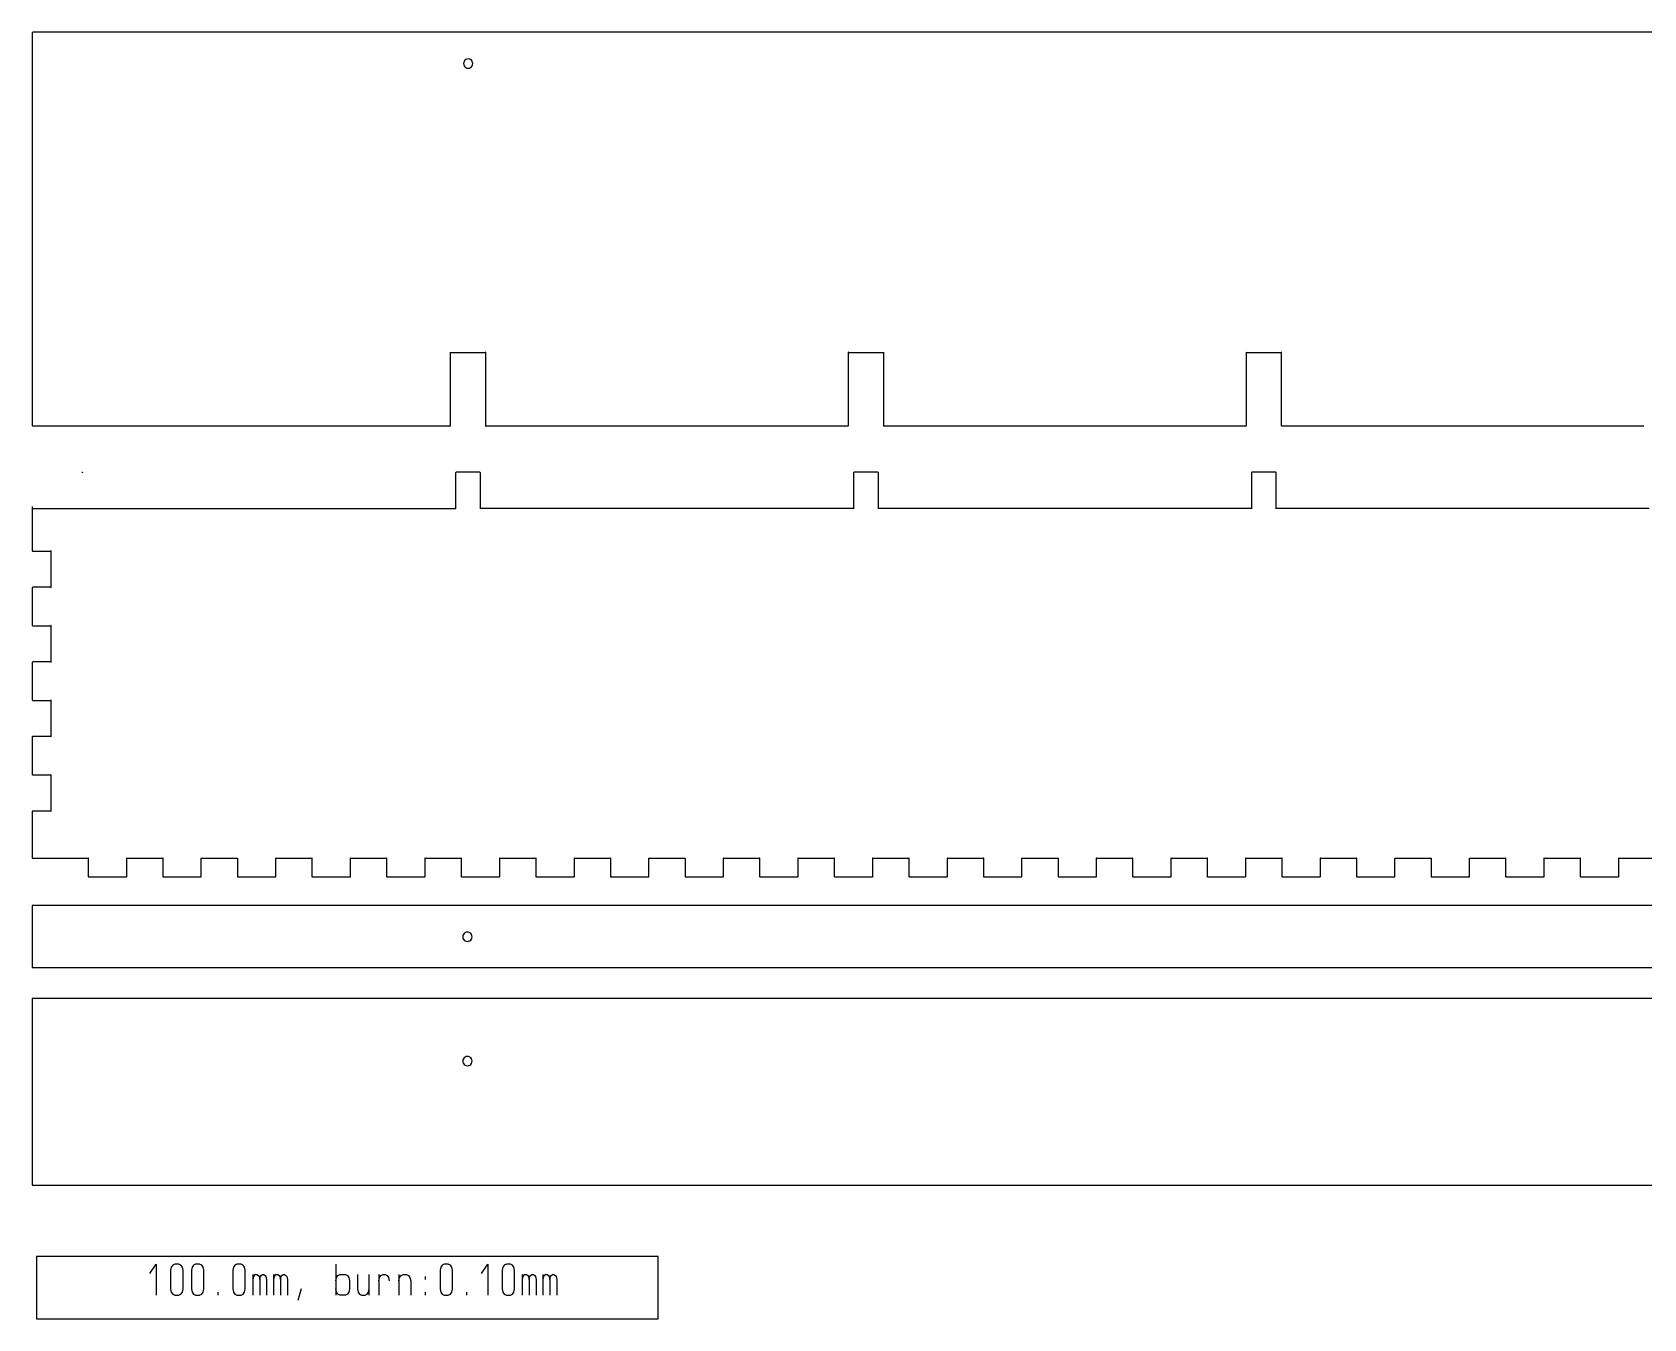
# Model space of a CAD drawing. Extents: x 3198 to 6883, y -1608 to 17.
# Drawn here: x 3200 to 4180, y -1608 to -826 of the extents above; entities that cross this region are included whole.
import ezdxf

# ---------------------------------------------------------------- set-up
doc = ezdxf.new("R2010")
doc.units = 0
doc.layers.add('STANDARD', color=7, linetype='CONTINUOUS')

msp = doc.modelspace()

# ---------------------------------------------------------------- linework, layer by layer
at = {"layer": 'STANDARD', "color": 7}
for points in [[(3200.729265, -825.688272), (3200.666903, -825.688272), (3200.463564, -825.797878), (3200.349044, -825.994414), (3200.349044, -826.062445), (3200.349044, -825.994414)], [(3200.35, -826.060315), (3200.35, -1064.800315)], [(6149.1338, -825.994414), (6149.1338, -826.062445), (6149.1338, -825.994414), (6149.027974, -825.797878), (6148.827659, -825.688272), (6148.759627, -825.688272), (6137.428603, -825.688272), (3200.797296, -825.688272), (3200.729265, -825.688272)], [(3234.81, -825.690315), (3234.75, -825.690315)], [(3454.392446, -1065.121343), (3454.592761, -1065.015516), (3454.698588, -1064.803863), (3454.698588, -1064.750949), (3454.698588, -1020.454886), (3454.698588, -1020.413311), (3454.645674, -1020.292366), (3454.566304, -1020.307485), (3454.554966, -1020.398193), (3454.672131, -1020.454886), (3475.886619, -1020.454886)], [(3475.886619, -1020.454886), (3476.045359, -1020.398193), (3476.030241, -1020.307485), (3475.939533, -1020.292366), (3475.886619, -1020.413311), (3475.886619, -1020.454886), (3475.886619, -1064.750949), (3475.886619, -1064.803863), (3475.992446, -1065.015516), (3476.2041, -1065.121343), (3476.257013, -1065.121343)], [(3696.28221, -1065.121343), (3696.482525, -1065.015516), (3696.588352, -1064.803863), (3696.588352, -1064.750949), (3696.588352, -1020.454886), (3696.588352, -1020.413311), (3696.535438, -1020.292366), (3696.456068, -1020.307485), (3696.444729, -1020.398193), (3696.561895, -1020.454886), (3717.776383, -1020.454886)], [(3717.776383, -1020.454886), (3717.935123, -1020.398193), (3717.920005, -1020.307485), (3717.829296, -1020.292366), (3717.776383, -1020.413311), (3717.776383, -1020.454886), (3717.776383, -1064.750949), (3717.776383, -1064.803863), (3717.88221, -1065.015516), (3718.093863, -1065.121343), (3718.146777, -1065.121343)], [(3938.171974, -1065.121343), (3938.372289, -1065.015516), (3938.478115, -1064.803863), (3938.478115, -1064.750949), (3938.478115, -1020.454886), (3938.478115, -1020.413311), (3938.425202, -1020.292366), (3938.345832, -1020.307485), (3938.334493, -1020.398193), (3938.451659, -1020.454886), (3959.666147, -1020.454886)], [(3959.666147, -1020.454886), (3959.824887, -1020.398193), (3959.809769, -1020.307485), (3959.71906, -1020.292366), (3959.666147, -1020.413311), (3959.666147, -1020.454886), (3959.666147, -1064.750949), (3959.666147, -1064.803863), (3959.771974, -1065.015516), (3959.983627, -1065.121343), (3960.03654, -1065.121343)], [(3454.381107, -1065.121343), (3200.723218, -1065.121343), (3200.655186, -1065.121343), (3200.454871, -1065.015516), (3200.349044, -1064.803863), (3200.349044, -1064.750949)], [(3696.28, -1065.120315), (3476.26, -1065.120315)], [(3938.17, -1065.120315), (3718.15, -1065.120315)], [(4180.06, -1065.120315), (3960.04, -1065.120315)], [(3230.587722, -1093.217529), (3230.655753, -1093.217529), (3230.852289, -1093.323356), (3230.961895, -1093.523671), (3230.961895, -1093.591702)], [(3458.107722, -1093.217529), (3458.054808, -1093.217529), (3457.839375, -1093.323356), (3457.733548, -1093.523671), (3457.733548, -1093.591702), (3457.733548, -1115.2106), (3457.786462, -1115.36934), (3457.88095, -1115.358002), (3457.892289, -1115.263513), (3457.733548, -1115.2106)], [(3472.48, -1093.220315), (3458.11, -1093.220315)], [(3472.851659, -1115.2106), (3472.704257, -1115.263513), (3472.719375, -1115.358002), (3472.810084, -1115.36934), (3472.851659, -1115.248395), (3472.851659, -1093.591702), (3472.851659, -1093.523671), (3472.745832, -1093.323356), (3472.545517, -1093.217529), (3472.477485, -1093.217529)], [(3699.997485, -1093.217529), (3699.944572, -1093.217529), (3699.729139, -1093.323356), (3699.623312, -1093.523671), (3699.623312, -1093.591702), (3699.623312, -1115.2106), (3699.676226, -1115.36934), (3699.770714, -1115.358002), (3699.782052, -1115.263513), (3699.623312, -1115.2106)], [(3714.37, -1093.220315), (3700, -1093.220315)], [(3714.741422, -1115.2106), (3714.594021, -1115.263513), (3714.609139, -1115.358002), (3714.699848, -1115.36934), (3714.741422, -1115.248395), (3714.741422, -1093.591702), (3714.741422, -1093.523671), (3714.635596, -1093.323356), (3714.435281, -1093.217529), (3714.367249, -1093.217529)], [(3941.887249, -1093.217529), (3941.834336, -1093.217529), (3941.618903, -1093.323356), (3941.513076, -1093.523671), (3941.513076, -1093.591702), (3941.513076, -1115.2106), (3941.565989, -1115.36934), (3941.660478, -1115.358002), (3941.671816, -1115.263513), (3941.513076, -1115.2106)], [(3956.26, -1093.220315), (3941.89, -1093.220315)], [(3956.631186, -1115.2106), (3956.483785, -1115.263513), (3956.498903, -1115.358002), (3956.589611, -1115.36934), (3956.631186, -1115.248395), (3956.631186, -1093.591702), (3956.631186, -1093.523671), (3956.525359, -1093.323356), (3956.325044, -1093.217529), (3956.257013, -1093.217529)], [(3200.349044, -1113.996107), (3200.349044, -1140.850915), (3200.349044, -1140.903828), (3200.463564, -1141.115482), (3200.666903, -1141.221309), (3200.729265, -1141.221309), (3211.687627, -1141.221309), (3211.729202, -1141.221309), (3211.849013, -1141.168395), (3211.833517, -1141.077687), (3211.745076, -1141.062568), (3211.687627, -1141.183513), (3211.687627, -1163.142568), (3211.687627, -1163.184143), (3211.745076, -1163.301309), (3211.833517, -1163.28997), (3211.849013, -1163.195482), (3211.729202, -1163.142568), (3211.687627, -1163.142568), (3200.729265, -1163.142568), (3200.666903, -1163.142568), (3200.463564, -1163.248395), (3200.349044, -1163.463828), (3200.349044, -1163.52808), (3200.349044, -1186.197687), (3200.349044, -1186.261939), (3200.463564, -1186.462253), (3200.666903, -1186.583198), (3200.729265, -1186.583198), (3211.687627, -1186.583198), (3211.729202, -1186.583198), (3211.849013, -1186.530285), (3211.833517, -1186.435797), (3211.745076, -1186.424458), (3211.687627, -1186.541624), (3211.687627, -1186.583198), (3211.687627, -1208.504458), (3211.745076, -1208.64808), (3211.833517, -1208.636742), (3211.849013, -1208.557372), (3211.729202, -1208.504458), (3211.687627, -1208.504458), (3200.729265, -1208.504458), (3200.666903, -1208.504458), (3200.463564, -1208.610285), (3200.349044, -1208.8106), (3200.349044, -1208.874852), (3200.349044, -1231.555797), (3200.349044, -1231.623828), (3200.463564, -1231.824143), (3200.666903, -1231.92997), (3200.729265, -1231.92997), (3211.687627, -1231.92997), (3211.729202, -1231.92997), (3211.849013, -1231.877057), (3211.833517, -1231.797687), (3211.745076, -1231.77123), (3211.687627, -1231.888395), (3211.687627, -1231.92997), (3211.687627, -1253.85123), (3211.745076, -1254.00997), (3211.833517, -1253.994852), (3211.849013, -1253.904143), (3211.729202, -1253.85123), (3211.687627, -1253.85123), (3200.729265, -1253.85123), (3200.666903, -1253.85123), (3200.463564, -1253.957057), (3200.349044, -1254.16871), (3200.349044, -1254.236742), (3200.349044, -1276.902568), (3200.349044, -1276.9706), (3200.463564, -1277.170915), (3200.666903, -1277.28808), (3200.729265, -1277.28808), (3211.687627, -1277.28808), (3211.729202, -1277.28808), (3211.849013, -1277.235167), (3211.833517, -1277.144458), (3211.745076, -1277.12934), (3211.687627, -1277.250285), (3211.687627, -1299.20934), (3211.745076, -1299.356742), (3211.833517, -1299.341624), (3211.849013, -1299.262253), (3211.729202, -1299.20934), (3211.687627, -1299.20934), (3200.729265, -1299.20934), (3200.666903, -1299.20934), (3200.463564, -1299.315167), (3200.349044, -1299.515482), (3200.349044, -1299.583513), (3200.349044, -1327.555797), (3200.349044, -1327.623828), (3200.463564, -1327.824143), (3200.666903, -1327.92997), (3200.729265, -1327.92997), (3212.067848, -1327.92997), (3234.364792, -1327.92997), (3234.406367, -1327.92997), (3234.526178, -1327.877057), (3234.510682, -1327.797687), (3234.422241, -1327.77123), (3234.364792, -1327.888395), (3234.364792, -1327.92997), (3234.364792, -1338.8906), (3234.364792, -1338.954852), (3234.479312, -1339.155167), (3234.682651, -1339.276112), (3234.745013, -1339.276112), (3257.4218, -1339.276112), (3257.489832, -1339.276112), (3257.687123, -1339.155167), (3257.797863, -1338.954852), (3257.797863, -1338.8906), (3257.797863, -1327.92997), (3257.797863, -1327.888395), (3257.744194, -1327.77123), (3257.656509, -1327.797687), (3257.640257, -1327.877057), (3257.760446, -1327.92997), (3279.719123, -1327.92997), (3279.76032, -1327.92997), (3279.880509, -1327.877057), (3279.864257, -1327.797687), (3279.776194, -1327.77123), (3279.719123, -1327.888395), (3279.719123, -1327.92997), (3279.719123, -1338.8906), (3279.719123, -1338.954852), (3279.833643, -1339.155167), (3280.036226, -1339.276112), (3280.098966, -1339.276112), (3302.776509, -1339.276112), (3302.84454, -1339.276112), (3303.041832, -1339.155167), (3303.15106, -1338.954852), (3303.15106, -1338.8906), (3303.15106, -1327.92997), (3303.15106, -1327.888395), (3303.098903, -1327.77123), (3303.011218, -1327.797687), (3302.994966, -1327.877057), (3303.115155, -1327.92997), (3325.073832, -1327.92997), (3325.115029, -1327.92997), (3325.235218, -1327.877057), (3325.218966, -1327.797687), (3325.130903, -1327.77123), (3325.073832, -1327.888395), (3325.073832, -1327.92997), (3325.073832, -1338.8906), (3325.073832, -1338.954852), (3325.18684, -1339.155167), (3325.390934, -1339.276112), (3325.453674, -1339.276112), (3348.131218, -1339.276112), (3348.197737, -1339.276112), (3348.39654, -1339.155167), (3348.505769, -1338.954852), (3348.505769, -1338.8906), (3348.505769, -1327.92997), (3348.505769, -1327.888395), (3348.453611, -1327.77123), (3348.364415, -1327.797687), (3348.349674, -1327.877057), (3348.468352, -1327.92997), (3370.427029, -1327.92997), (3370.468226, -1327.92997), (3370.588415, -1327.877057), (3370.573674, -1327.797687), (3370.484478, -1327.77123), (3370.427029, -1327.888395), (3370.427029, -1327.92997), (3370.427029, -1338.8906), (3370.427029, -1338.954852), (3370.541548, -1339.155167), (3370.744509, -1339.276112), (3370.806871, -1339.276112), (3393.484415, -1339.276112), (3393.552446, -1339.276112), (3393.749737, -1339.155167), (3393.858966, -1338.954852), (3393.858966, -1338.8906), (3393.858966, -1327.92997), (3393.858966, -1327.888395), (3393.807186, -1327.77123), (3393.719123, -1327.797687), (3393.702871, -1327.877057), (3393.82306, -1327.92997), (3415.781737, -1327.92997), (3415.822934, -1327.92997), (3415.943123, -1327.877057), (3415.926871, -1327.797687), (3415.839186, -1327.77123), (3415.781737, -1327.888395), (3415.781737, -1327.92997), (3415.781737, -1338.8906), (3415.781737, -1338.954852), (3415.896257, -1339.155167), (3416.099218, -1339.276112), (3416.16158, -1339.276112), (3438.839123, -1339.276112), (3438.907155, -1339.276112), (3439.109737, -1339.155167), (3439.218966, -1338.954852), (3439.218966, -1338.8906), (3439.218966, -1327.92997), (3439.218966, -1327.888395), (3439.167186, -1327.77123), (3439.077611, -1327.797687), (3439.062871, -1327.877057), (3439.18306, -1327.92997), (3461.134934, -1327.92997), (3461.177643, -1327.92997), (3461.297832, -1327.877057), (3461.28158, -1327.797687), (3461.192383, -1327.77123), (3461.134934, -1327.888395), (3461.134934, -1327.92997), (3461.134934, -1338.8906), (3461.134934, -1338.954852), (3461.249832, -1339.155167), (3461.453548, -1339.276112), (3461.516289, -1339.276112), (3484.19232, -1339.276112), (3484.260352, -1339.276112), (3484.464446, -1339.155167), (3484.573674, -1338.954852), (3484.573674, -1338.8906), (3484.573674, -1327.92997), (3484.573674, -1327.888395), (3484.520383, -1327.77123), (3484.43232, -1327.797687), (3484.416446, -1327.877057), (3484.536257, -1327.92997), (3506.49569, -1327.92997), (3506.537265, -1327.92997), (3506.65821, -1327.877057), (3506.635533, -1327.797687), (3506.552383, -1327.77123), (3506.49569, -1327.888395), (3506.49569, -1327.92997), (3506.49569, -1338.8906), (3506.49569, -1338.954852), (3506.605296, -1339.155167), (3506.805611, -1339.276112), (3506.869863, -1339.276112), (3529.547029, -1339.276112), (3529.61506, -1339.276112), (3529.811596, -1339.155167), (3529.921202, -1338.954852), (3529.921202, -1338.8906), (3529.921202, -1327.92997), (3529.921202, -1327.888395), (3529.868289, -1327.77123), (3529.781359, -1327.797687), (3529.766241, -1327.877057), (3529.887186, -1327.92997), (3551.846241, -1327.92997), (3551.884037, -1327.92997), (3552.004981, -1327.877057), (3551.989863, -1327.797687), (3551.902934, -1327.77123), (3551.846241, -1327.888395), (3551.846241, -1327.92997), (3551.846241, -1338.8906), (3551.846241, -1338.954852), (3551.959627, -1339.155167), (3552.159942, -1339.276112), (3552.224194, -1339.276112), (3574.901359, -1339.276112), (3574.969391, -1339.276112), (3575.173485, -1339.155167), (3575.283092, -1338.954852), (3575.283092, -1338.8906), (3575.283092, -1327.92997), (3575.283092, -1327.888395), (3575.230178, -1327.77123), (3575.13947, -1327.797687), (3575.124352, -1327.877057), (3575.245296, -1327.92997), (3575.283092, -1327.92997), (3597.196792, -1327.92997), (3597.242147, -1327.92997), (3597.359312, -1327.877057), (3597.344194, -1327.797687), (3597.253485, -1327.77123), (3597.196792, -1327.888395), (3597.196792, -1327.92997), (3597.196792, -1338.8906), (3597.196792, -1338.954852), (3597.313958, -1339.155167), (3597.518052, -1339.276112), (3597.578525, -1339.276112), (3620.25569, -1339.276112), (3620.323722, -1339.276112), (3620.524037, -1339.155167), (3620.633643, -1338.954852), (3620.633643, -1338.8906), (3620.633643, -1327.92997), (3620.633643, -1327.888395), (3620.584509, -1327.77123), (3620.4938, -1327.797687), (3620.478682, -1327.877057), (3620.599627, -1327.92997), (3642.558682, -1327.92997), (3642.600257, -1327.92997), (3642.717422, -1327.877057), (3642.698525, -1327.797687), (3642.615375, -1327.77123), (3642.558682, -1327.888395), (3642.558682, -1327.92997), (3642.558682, -1338.8906), (3642.558682, -1338.954852), (3642.668289, -1339.155167), (3642.868603, -1339.276112), (3642.932855, -1339.276112), (3665.610021, -1339.276112), (3665.678052, -1339.276112), (3665.882147, -1339.155167), (3665.987974, -1338.954852), (3665.987974, -1338.8906), (3665.987974, -1327.92997), (3665.987974, -1327.888395), (3665.93884, -1327.77123), (3665.848131, -1327.797687), (3665.833013, -1327.877057), (3665.953958, -1327.92997), (3687.909233, -1327.92997), (3687.954588, -1327.92997), (3688.075533, -1327.877057), (3688.052855, -1327.797687), (3687.969706, -1327.77123), (3687.909233, -1327.888395), (3687.909233, -1327.92997), (3687.909233, -1338.8906), (3687.909233, -1338.954852), (3688.01884, -1339.155167), (3688.222934, -1339.276112), (3688.287186, -1339.276112), (3710.964352, -1339.276112), (3711.032383, -1339.276112), (3711.236478, -1339.155167), (3711.346084, -1338.954852), (3711.346084, -1338.8906), (3711.346084, -1327.92997), (3711.346084, -1327.888395), (3711.29317, -1327.77123), (3711.202462, -1327.797687), (3711.187344, -1327.877057), (3711.308289, -1327.92997), (3733.259785, -1327.92997), (3733.301359, -1327.92997), (3733.422304, -1327.877057), (3733.407186, -1327.797687), (3733.316478, -1327.77123), (3733.259785, -1327.888395), (3733.259785, -1327.92997), (3733.259785, -1338.8906), (3733.259785, -1338.954852), (3733.37317, -1339.155167), (3733.577265, -1339.276112), (3733.641517, -1339.276112), (3756.318682, -1339.276112), (3756.386714, -1339.276112), (3756.587029, -1339.155167), (3756.696635, -1338.954852), (3756.696635, -1338.8906), (3756.696635, -1327.92997), (3756.696635, -1327.888395), (3756.647501, -1327.77123), (3756.556792, -1327.797687), (3756.541674, -1327.877057), (3756.662619, -1327.92997), (3778.621674, -1327.92997), (3778.663249, -1327.92997), (3778.780415, -1327.877057), (3778.761517, -1327.797687), (3778.678367, -1327.77123), (3778.621674, -1327.888395), (3778.621674, -1327.92997), (3778.621674, -1338.8906), (3778.621674, -1338.954852), (3778.731281, -1339.155167), (3778.931596, -1339.276112), (3778.995848, -1339.276112), (3801.673013, -1339.276112), (3801.741044, -1339.276112), (3801.941359, -1339.155167), (3802.050966, -1338.954852), (3802.050966, -1338.8906), (3802.050966, -1327.92997), (3802.050966, -1327.888395), (3802.001832, -1327.77123), (3801.911123, -1327.797687), (3801.896005, -1327.877057), (3802.01695, -1327.92997), (3823.972226, -1327.92997), (3824.01758, -1327.92997), (3824.134745, -1327.877057), (3824.115848, -1327.797687), (3824.032698, -1327.77123), (3823.972226, -1327.888395), (3823.972226, -1327.92997), (3823.972226, -1338.8906), (3823.972226, -1338.954852), (3824.081832, -1339.155167), (3824.285926, -1339.276112), (3824.350178, -1339.276112), (3847.027344, -1339.276112), (3847.095375, -1339.276112), (3847.29947, -1339.155167), (3847.405296, -1338.954852), (3847.405296, -1338.8906), (3847.405296, -1327.92997), (3847.405296, -1327.888395), (3847.352383, -1327.77123), (3847.265454, -1327.797687), (3847.250336, -1327.877057), (3847.371281, -1327.92997), (3869.326556, -1327.92997), (3869.368131, -1327.92997), (3869.489076, -1327.877057), (3869.470178, -1327.797687), (3869.387029, -1327.77123), (3869.326556, -1327.888395), (3869.326556, -1327.92997), (3869.326556, -1338.8906), (3869.326556, -1338.954852), (3869.436163, -1339.155167), (3869.640257, -1339.276112), (3869.704509, -1339.276112), (3892.381674, -1339.276112), (3892.449706, -1339.276112), (3892.650021, -1339.155167), (3892.759627, -1338.954852), (3892.759627, -1338.8906), (3892.759627, -1327.92997), (3892.759627, -1327.888395), (3892.706714, -1327.77123), (3892.619785, -1327.797687), (3892.604666, -1327.877057), (3892.725611, -1327.92997), (3914.684666, -1327.92997), (3914.726241, -1327.92997), (3914.843407, -1327.877057), (3914.824509, -1327.797687), (3914.741359, -1327.77123), (3914.684666, -1327.888395), (3914.684666, -1327.92997), (3914.684666, -1338.8906), (3914.684666, -1338.954852), (3914.794273, -1339.155167), (3914.994588, -1339.276112), (3915.05884, -1339.276112), (3937.736005, -1339.276112), (3937.800257, -1339.276112), (3938.004352, -1339.155167), (3938.113958, -1338.954852), (3938.113958, -1338.8906), (3938.113958, -1327.92997), (3938.113958, -1327.888395), (3938.064824, -1327.77123), (3937.974115, -1327.797687), (3937.958997, -1327.877057), (3938.076163, -1327.92997), (3938.113958, -1327.92997), (3960.035218, -1327.92997), (3960.076792, -1327.92997), (3960.197737, -1327.877057), (3960.17884, -1327.797687), (3960.091911, -1327.77123), (3960.035218, -1327.888395), (3960.035218, -1327.92997), (3960.035218, -1338.8906), (3960.035218, -1338.954852), (3960.144824, -1339.155167), (3960.348918, -1339.276112), (3960.409391, -1339.276112), (3983.086556, -1339.276112), (3983.154588, -1339.276112), (3983.358682, -1339.155167), (3983.468289, -1338.954852), (3983.468289, -1338.8906), (3983.468289, -1327.92997), (3983.468289, -1327.888395), (3983.415375, -1327.77123), (3983.328446, -1327.797687), (3983.313328, -1327.877057), (3983.430493, -1327.92997), (3983.468289, -1327.92997), (4005.389548, -1327.92997), (4005.431123, -1327.92997), (4005.552068, -1327.877057), (4005.529391, -1327.797687), (4005.450021, -1327.77123), (4005.389548, -1327.888395), (4005.389548, -1327.92997), (4005.389548, -1338.8906), (4005.389548, -1338.954852), (4005.499155, -1339.155167), (4005.703249, -1339.276112), (4005.767501, -1339.276112), (4028.444666, -1339.276112), (4028.512698, -1339.276112), (4028.713013, -1339.155167), (4028.822619, -1338.954852), (4028.822619, -1338.8906), (4028.822619, -1327.92997), (4028.822619, -1327.888395), (4028.769706, -1327.77123), (4028.682777, -1327.797687), (4028.667659, -1327.877057), (4028.788603, -1327.92997), (4050.743879, -1327.92997), (4050.785454, -1327.92997), (4050.906399, -1327.877057), (4050.887501, -1327.797687), (4050.800572, -1327.77123), (4050.743879, -1327.888395), (4050.743879, -1327.92997), (4050.743879, -1338.8906), (4050.743879, -1338.954852), (4050.853485, -1339.155167), (4051.05758, -1339.276112), (4051.121832, -1339.276112), (4073.798997, -1339.276112), (4073.863249, -1339.276112), (4074.067344, -1339.155167), (4074.17695, -1338.954852), (4074.17695, -1338.8906), (4074.17695, -1327.92997), (4074.17695, -1327.888395), (4074.124037, -1327.77123), (4074.037107, -1327.797687), (4074.021989, -1327.877057), (4074.139155, -1327.92997), (4074.17695, -1327.92997), (4096.09821, -1327.92997), (4096.139785, -1327.92997), (4096.260729, -1327.877057), (4096.241832, -1327.797687), (4096.154903, -1327.77123), (4096.09821, -1327.888395), (4096.09821, -1327.92997), (4096.09821, -1338.8906), (4096.09821, -1338.954852), (4096.207816, -1339.155167), (4096.411911, -1339.276112), (4096.472383, -1339.276112), (4119.149548, -1339.276112), (4119.21758, -1339.276112), (4119.421674, -1339.155167), (4119.531281, -1338.954852), (4119.531281, -1338.8906), (4119.531281, -1327.92997), (4119.531281, -1327.888395), (4119.478367, -1327.77123), (4119.391438, -1327.797687), (4119.37632, -1327.877057), (4119.493485, -1327.92997), (4141.45254, -1327.92997), (4141.494115, -1327.92997), (4141.61506, -1327.877057), (4141.599942, -1327.797687), (4141.509233, -1327.77123), (4141.45254, -1327.888395), (4141.45254, -1327.92997), (4141.45254, -1338.8906), (4141.45254, -1338.954852), (4141.569706, -1339.155167), (4141.770021, -1339.276112), (4141.834273, -1339.276112), (4164.503879, -1339.276112), (4164.571911, -1339.276112), (4164.776005, -1339.155167), (4164.885611, -1338.954852), (4164.885611, -1338.8906), (4164.885611, -1327.92997), (4164.885611, -1327.888395), (4164.832698, -1327.77123), (4164.745769, -1327.797687), (4164.730651, -1327.877057), (4164.847816, -1327.92997), (4186.806871, -1327.92997)], [(3200.35, -1115.210315), (3457.73, -1115.210315)], [(3699.62, -1115.210315), (3472.85, -1115.210315)], [(3941.51, -1115.210315), (3714.74, -1115.210315)], [(4183.4, -1115.210315), (3956.63, -1115.210315)], [(6149.13, -1356.590315), (3200.35, -1356.590315), (3200.35, -1394.380315)], [(3200.35, -1394.380315), (6149.13, -1394.380315)], [(6149.13, -1413.280315), (3200.35, -1413.280315), (3200.35, -1526.660315)], [(3200.35, -1526.660315), (6149.13, -1526.660315)], [(3271.88, -1580.360315), (3275.66, -1574.690315)], [(3275.66, -1574.690315), (3275.66, -1593.580315)], [(3287, -1574.690315), (3285.74, -1575.310315), (3284.91, -1576.580315), (3284.48, -1578.470315), (3284.48, -1589.800315), (3284.91, -1591.690315), (3285.74, -1592.960315), (3287, -1593.580315)], [(3289.52, -1574.690315), (3287, -1574.690315)], [(3292.04, -1578.470315), (3291.63, -1576.580315), (3290.78, -1575.310315), (3289.52, -1574.690315)], [(3299.6, -1574.690315), (3298.34, -1575.310315), (3297.51, -1576.580315), (3297.08, -1578.470315), (3297.08, -1589.800315), (3297.51, -1591.690315), (3298.34, -1592.960315), (3299.6, -1593.580315)], [(3302.12, -1574.690315), (3299.6, -1574.690315)], [(3304.64, -1578.470315), (3304.22, -1576.580315), (3303.38, -1575.310315), (3302.12, -1574.690315)], [(3324.8, -1574.690315), (3323.54, -1575.310315), (3322.71, -1576.580315), (3322.28, -1578.470315), (3322.28, -1589.800315), (3322.71, -1591.690315), (3323.54, -1592.960315), (3324.8, -1593.580315)], [(3327.32, -1574.690315), (3324.8, -1574.690315)], [(3329.84, -1578.470315), (3329.42, -1576.580315), (3328.58, -1575.310315), (3327.32, -1574.690315)], [(3384.85, -1574.690315), (3384.85, -1593.580315)], [(3450.78, -1574.690315), (3449.52, -1575.310315), (3448.69, -1576.580315), (3448.26, -1578.470315), (3448.26, -1589.800315), (3448.69, -1591.690315), (3449.52, -1592.960315), (3450.78, -1593.580315)], [(3453.3, -1574.690315), (3450.78, -1574.690315)], [(3455.82, -1578.470315), (3455.41, -1576.580315), (3454.56, -1575.310315), (3453.3, -1574.690315)], [(3473.46, -1580.360315), (3477.24, -1574.690315)], [(3477.24, -1574.690315), (3477.24, -1593.580315)], [(3488.58, -1574.690315), (3487.32, -1575.310315), (3486.49, -1576.580315), (3486.06, -1578.470315), (3486.06, -1589.800315), (3486.49, -1591.690315), (3487.32, -1592.960315), (3488.58, -1593.580315)], [(3491.1, -1574.690315), (3488.58, -1574.690315)], [(3493.62, -1578.470315), (3493.2, -1576.580315), (3492.36, -1575.310315), (3491.1, -1574.690315)], [(3289.52, -1593.580315), (3290.78, -1592.960315), (3291.63, -1591.690315), (3292.04, -1589.800315), (3292.04, -1578.470315)], [(3302.12, -1593.580315), (3303.38, -1592.960315), (3304.22, -1591.690315), (3304.64, -1589.800315), (3304.64, -1578.470315)], [(3327.32, -1593.580315), (3328.58, -1592.960315), (3329.42, -1591.690315), (3329.84, -1589.800315), (3329.84, -1578.470315)], [(3334.46, -1580.980315), (3334.46, -1593.580315)], [(3336.14, -1580.980315), (3335.3, -1581.620315), (3334.88, -1582.250315), (3334.46, -1584.140315)], [(3336.14, -1580.980315), (3336.98, -1580.980315), (3337.82, -1581.620315), (3338.24, -1582.250315), (3338.66, -1584.140315)], [(3338.66, -1584.140315), (3339.08, -1582.250315), (3339.5, -1581.620315), (3340.34, -1580.980315), (3341.18, -1580.980315), (3342.02, -1581.620315), (3342.44, -1582.250315), (3342.86, -1584.140315), (3342.86, -1593.580315)], [(3338.66, -1584.140315), (3338.66, -1593.580315)], [(3347.06, -1580.980315), (3347.06, -1593.580315)], [(3348.73, -1580.980315), (3347.9, -1581.620315), (3347.47, -1582.250315), (3347.06, -1584.140315)], [(3348.73, -1580.980315), (3349.58, -1580.980315), (3350.42, -1581.620315), (3350.84, -1582.250315), (3351.25, -1584.140315)], [(3351.25, -1584.140315), (3351.68, -1582.250315), (3352.1, -1581.620315), (3352.94, -1580.980315), (3353.77, -1580.980315), (3354.62, -1581.620315), (3355.03, -1582.250315), (3355.46, -1584.140315), (3355.46, -1593.580315)], [(3351.25, -1584.140315), (3351.25, -1593.580315)], [(3384.854361, -1584.759089), (3385.270054, -1582.869325), (3386.114127, -1581.622247), (3387.374123, -1580.979561), (3390.737728, -1580.979561), (3391.997493, -1581.622247), (3392.829109, -1582.869325), (3393.257259, -1584.759089), (3393.257259, -1589.804841), (3392.829109, -1591.694605), (3391.997493, -1592.96083), (3390.737728, -1593.584369), (3387.374123, -1593.584369), (3386.114127, -1592.96083), (3385.270054, -1591.694605), (3384.854361, -1589.804841)], [(3398.08, -1580.980315), (3398.08, -1589.800315), (3398.5, -1591.690315), (3399.34, -1592.960315), (3400.6, -1593.580315)], [(3405.23, -1593.580315), (3405.23, -1580.980315)], [(3411.1, -1580.980315), (3411.1, -1593.580315)], [(3411.1, -1584.760315), (3411.53, -1582.870315), (3412.36, -1581.620315), (3413.62, -1580.980315), (3414.88, -1580.980315)], [(3414.88, -1580.980315), (3416.14, -1581.620315), (3416.98, -1582.870315), (3417.4, -1584.760315)], [(3423.28, -1580.980315), (3423.28, -1593.580315)], [(3423.28, -1584.760315), (3423.7, -1582.870315), (3424.54, -1581.620315), (3425.8, -1580.980315)], [(3425.8, -1580.980315), (3427.9, -1580.980315)], [(3427.9, -1580.980315), (3429.16, -1581.620315), (3429.99, -1582.870315), (3430.42, -1584.760315), (3430.42, -1593.580315)], [(3439.44, -1584.140315), (3439.44, -1582.250315)], [(3453.3, -1593.580315), (3454.56, -1592.960315), (3455.41, -1591.690315), (3455.82, -1589.800315), (3455.82, -1578.470315)], [(3491.1, -1593.580315), (3492.36, -1592.960315), (3493.2, -1591.690315), (3493.62, -1589.800315), (3493.62, -1578.470315)], [(3498.24, -1580.980315), (3498.24, -1593.580315)], [(3499.92, -1580.980315), (3499.08, -1581.620315), (3498.66, -1582.250315), (3498.24, -1584.140315)], [(3499.92, -1580.980315), (3500.76, -1580.980315), (3501.6, -1581.620315), (3502.02, -1582.250315), (3502.44, -1584.140315)], [(3502.44, -1584.140315), (3502.86, -1582.250315), (3503.28, -1581.620315), (3504.12, -1580.980315), (3504.95, -1580.980315), (3505.8, -1581.620315), (3506.21, -1582.250315), (3506.64, -1584.140315), (3506.64, -1593.580315)], [(3502.44, -1584.140315), (3502.44, -1593.580315)], [(3510.84, -1580.980315), (3510.84, -1593.580315)], [(3512.51, -1580.980315), (3511.68, -1581.620315), (3511.25, -1582.250315), (3510.84, -1584.140315)], [(3512.51, -1580.980315), (3513.36, -1580.980315), (3514.2, -1581.620315), (3514.62, -1582.250315), (3515.03, -1584.140315)], [(3515.03, -1584.140315), (3515.46, -1582.250315), (3515.88, -1581.620315), (3516.72, -1580.980315), (3517.55, -1580.980315), (3518.4, -1581.620315), (3518.81, -1582.250315), (3519.24, -1584.140315), (3519.24, -1593.580315)], [(3515.03, -1584.140315), (3515.03, -1593.580315)], [(3287, -1593.580315), (3289.52, -1593.580315)], [(3299.6, -1593.580315), (3302.12, -1593.580315)], [(3313.46, -1593.580315), (3313.46, -1591.690315)], [(3324.8, -1593.580315), (3327.32, -1593.580315)], [(3363.85, -1589.800315), (3361.76, -1596.720315)], [(3400.6, -1593.580315), (3402.71, -1593.580315)], [(3402.71, -1593.580315), (3403.97, -1592.960315), (3404.8, -1591.690315), (3405.23, -1589.800315)], [(3439.44, -1593.580315), (3439.44, -1591.690315)], [(3450.78, -1593.580315), (3453.3, -1593.580315)], [(3464.64, -1593.580315), (3464.64, -1591.690315)], [(3488.58, -1593.580315), (3491.1, -1593.580315)]]:
    msp.add_lwpolyline(points, dxfattribs=at)
for points in [[(3468.193391, -844.772996)], [(3467.745139, -1375.670974)], [(3467.745139, -1451.261525)], [(3202.850073, -1607.923578), (3580.804341, -1607.923578), (3580.804341, -1570.131704), (3202.850073, -1570.131704), (3202.850073, -1607.923578), (3202.850073, -1607.923578)]]:
    msp.add_lwpolyline(points, close=True, dxfattribs=at)
for points in [[(3468.193391, -844.772996), (3468.115188, -844.273533), (3467.9611, -843.289412), (3466.833569, -842.206252), (3465.358746, -841.804922), (3463.883922, -842.206252), (3462.756391, -843.289412), (3462.602303, -844.273533), (3462.5241, -844.772996)], [(3462.5241, -844.772996), (3462.602303, -845.272459), (3462.756391, -846.25658), (3463.883922, -847.33974), (3465.358746, -847.74107), (3466.833569, -847.33974), (3467.9611, -846.25658), (3468.115188, -845.272459), (3468.193391, -844.772996)], [(3467.745139, -1375.670974), (3467.666936, -1375.171511), (3467.512848, -1374.18739), (3466.385317, -1373.10423), (3464.910494, -1372.7029), (3463.43567, -1373.10423), (3462.308139, -1374.18739), (3462.154051, -1375.171511), (3462.075848, -1375.670974)], [(3462.075848, -1375.670974), (3462.154051, -1376.170437), (3462.308139, -1377.154558), (3463.43567, -1378.237718), (3464.910493, -1378.639048), (3466.385317, -1378.237718), (3467.512848, -1377.154558), (3467.666936, -1376.170437), (3467.745139, -1375.670974)], [(3467.745139, -1451.261525), (3467.666936, -1450.762062), (3467.512848, -1449.777941), (3466.385317, -1448.694781), (3464.910494, -1448.293451), (3463.43567, -1448.694781), (3462.308139, -1449.777941), (3462.154051, -1450.762062), (3462.075848, -1451.261525)], [(3462.075848, -1451.261525), (3462.154051, -1451.760988), (3462.308139, -1452.745109), (3463.43567, -1453.828269), (3464.910493, -1454.229599), (3466.385317, -1453.828269), (3467.512848, -1452.745109), (3467.666936, -1451.760988), (3467.745139, -1451.261525)]]:
    msp.add_open_spline(points, degree=3, knots=[0, 0, 0, 0, 1.481563, 2.919212, 4.400775, 5.882338, 7.319987, 8.80155, 8.80155, 8.80155, 8.80155], dxfattribs=at)

doc.saveas('drawing.dxf')
